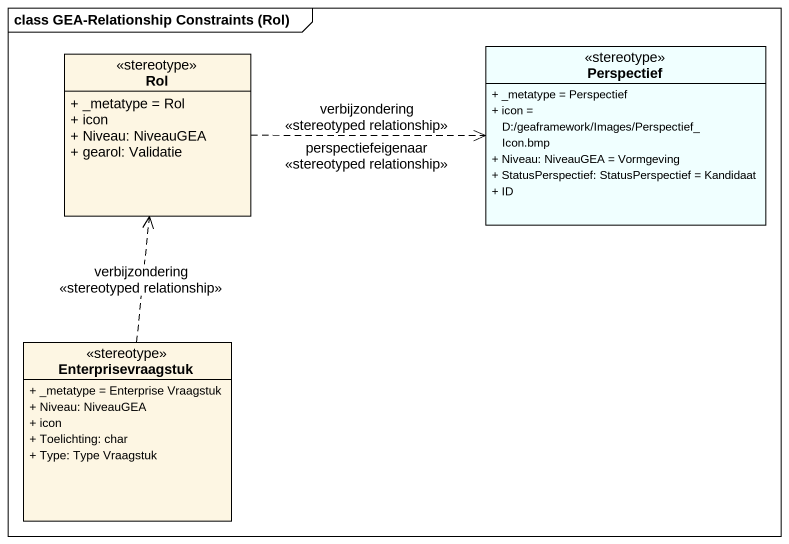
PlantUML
@startuml
mainframe class GEA-Relationship Constraints (Rol)
hide circle
hide empty members
skinparam classAttributeIconSize 0
class Rol <<stereotype>> {
  + _metatype = Rol
  + icon
  + Niveau: NiveauGEA
  + gearol: Validatie
}
class Perspectief <<stereotype>> #F0FFFF {
  + _metatype = Perspectief
  + icon = D:/geaframework/Images/Perspectief_Icon.bmp
  + Niveau: NiveauGEA = Vormgeving
  + StatusPerspectief: StatusPerspectief = Kandidaat
  + ID
}
class Enterprisevraagstuk <<stereotype>> {
  + _metatype = Enterprise Vraagstuk
  + Niveau: NiveauGEA
  + icon
  + Toelichting: char
  + Type: Type Vraagstuk
}
Rol .right.> Perspectief : verbijzondering\n<<stereotyped relationship>>
Rol .right.> Perspectief : perspectiefeigenaar\n<<stereotyped relationship>>
Enterprisevraagstuk .up.> Rol : verbijzondering\n<<stereotyped relationship>>
@enduml
